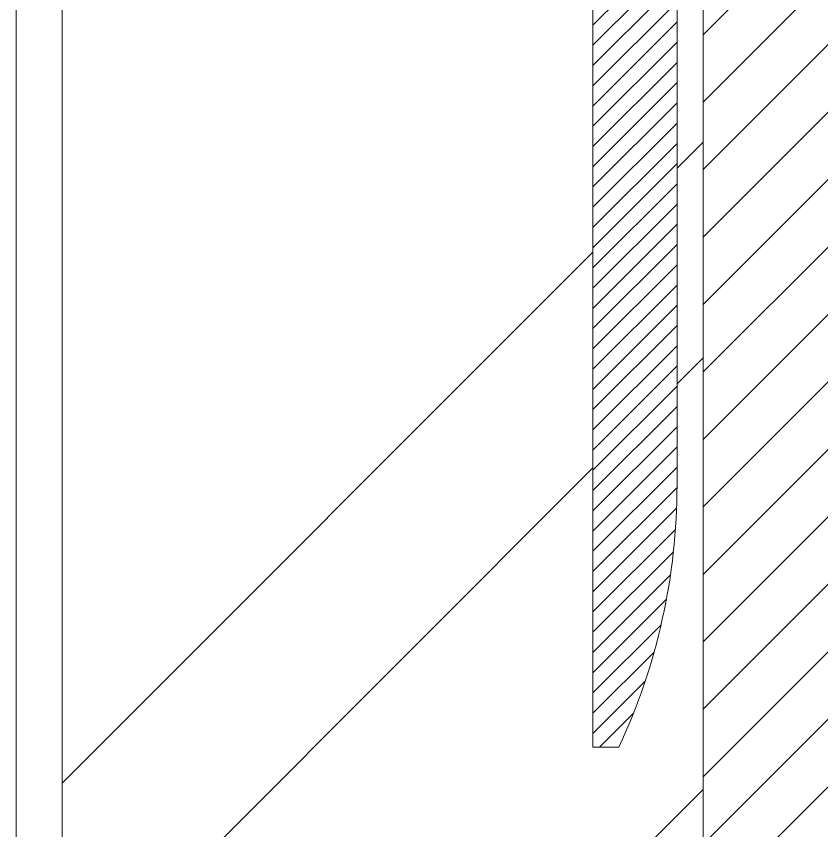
# Model space of a CAD drawing. Header units: inches. Extents: x 0 to 2865, y 0 to 4378.
# Drawn here: x 1644.8 to 1665.91, y 3659.03 to 3680.37 of the extents above; entities that cross this region are included whole.
import ezdxf

# ---------------------------------------------------------------- set-up
doc = ezdxf.new("R2010")
doc.units = ezdxf.units.IN
doc.layers.add('A-WALL', color=113, linetype='Continuous', lineweight=9)
doc.layers.add('I-FURN', color=8, linetype='Continuous')

msp = doc.modelspace()

# ---------------------------------------------------------------- hatches: boundary and pattern name
at = {"layer": 'A-WALL', "lineweight": 5, "transparency": 33554636}
h = msp.add_hatch(dxfattribs=at)
h.set_pattern_fill('ANSI31', color=8, scale=10, angle=180)
h.set_pattern_definition([(225, (-17560.1397, 469.383), (0.88388348, -0.88388348), [])])
h.paths.add_polyline_path([(1662.799, 3720.215), (1694.299, 3720.215), (1694.299, 3715.715), (1667.299, 3715.715), (1667.299, 3622.715), (1662.799, 3622.715)])
at = {"layer": 'I-FURN', "lineweight": 5, "transparency": 33554636}
h = msp.add_hatch(dxfattribs=at)
h.set_pattern_fill('AR-RROOF', color=8, scale=25, angle=45, style=0)
h.set_pattern_definition([(45, (-1254.548, 3264.302), (21.2132, 56.56854), [375, -50, 125, -25]), (45, (-1239.876, 3296.652), (-41.18897, 5.83363), [75, -8.25, 150, -18.75]), (45, (-1260.736, 3288.166), (80.07984, 103.76792), [200, -35, 100, -25])])
h.paths.add_polyline_path([(1645.999, 3652.813), (1662.799, 3652.813), (1662.799, 3716.102), (1645.999, 3716.102)])
h.paths.add_polyline_path([(1659.913, 3707.692), (1660.594, 3707.692, -0.111729), (1662.117, 3700.825), (1662.117, 3668.089, -0.109583), (1660.594, 3661.222), (1659.913, 3661.222)], flags=16)
h.paths.add_polyline_path([(1654.173, 3686.437), (1654.173, 3680.126), (1659.039, 3680.126), (1659.039, 3686.437)], flags=24)
at = {"layer": 'I-FURN', "lineweight": 5, "ltscale": 100, "transparency": 33554636}
h = msp.add_hatch(dxfattribs=at)
h.set_pattern_fill('ANSI31', color=8, scale=3, angle=720)
h.set_pattern_definition([(45, (6320.48407, -28235.0941), (-0.265165043, 0.265165043), [])])
edge = h.paths.add_edge_path()
edge.add_line((1660.594, 3661.222), (1659.913, 3661.222))
edge.add_line((1659.913, 3661.222), (1659.913, 3707.692))
edge.add_line((1659.913, 3707.692), (1660.594, 3707.692))
edge.add_arc((1646.182, 3700.893), 15.936, -0.243, 25.2577, ccw=False)
edge.add_line((1662.117, 3700.825), (1662.117, 3668.089))
edge.add_arc((1645.877, 3668.089), 16.24, -25.0147, 0, ccw=False)

# ---------------------------------------------------------------- linework, layer by layer
at = {"layer": 'A-WALL', "color": 8, "lineweight": 5, "transparency": 33554636}
msp.add_lwpolyline([(1662.799, 3720.215), (1694.299, 3720.215), (1694.299, 3715.715), (1667.299, 3715.715), (1667.299, 3622.715), (1662.799, 3622.715)], close=True, dxfattribs=at)
at = {"layer": 'I-FURN', "color": 8, "lineweight": 5, "transparency": 33554636}
for points in [[(1662.799, 3717.302), (1644.799, 3717.302), (1644.799, 3651.613), (1662.799, 3651.613)], [(1662.799, 3716.102), (1645.999, 3716.102), (1645.999, 3652.813), (1662.799, 3652.813)]]:
    msp.add_lwpolyline(points, close=True, dxfattribs=at)
msp.add_lwpolyline([(1660.594, 3661.222), (1659.913, 3661.222), (1659.913, 3707.692), (1660.594, 3707.692, -0.111729), (1662.117, 3700.825), (1662.117, 3668.089, -0.109583), (1660.594, 3661.222, -0.636889)], format="xyb", dxfattribs=at)

doc.saveas('drawing.dxf')
